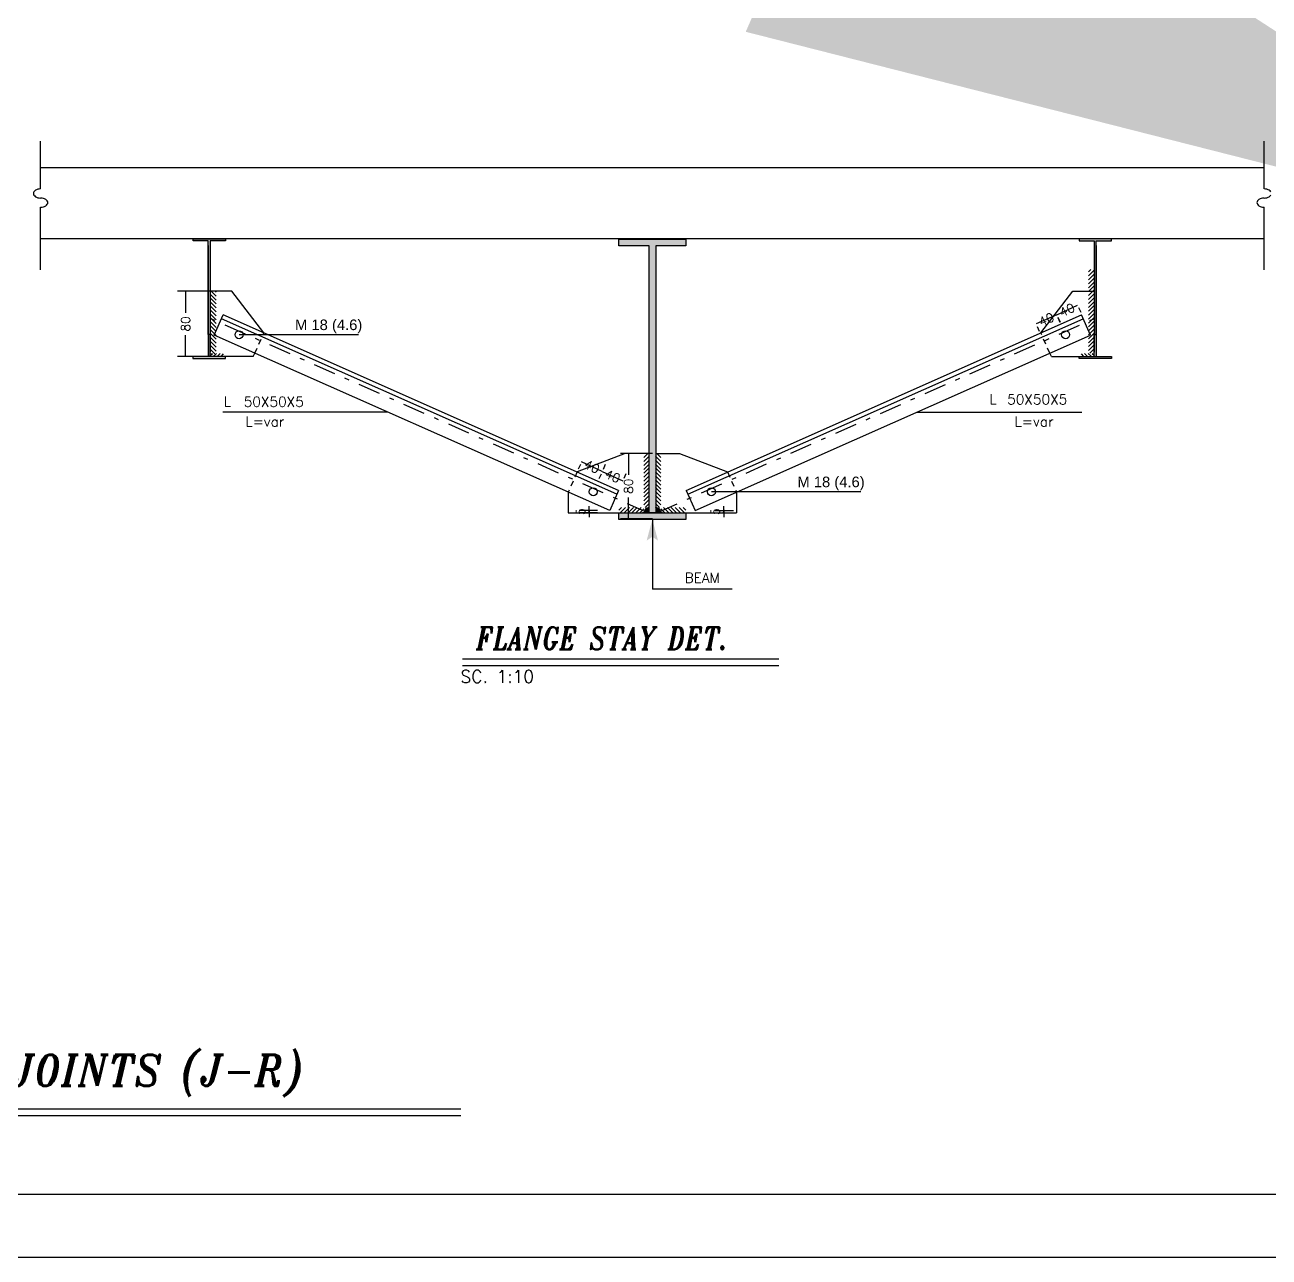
# Model space of a CAD drawing. Header units: inches. Extents: x 460503 to 460688, y 47570 to 48852.
# Drawn here: x 460543.06 to 460571.03, y 47722.34 to 47750.04 of the extents above; entities that cross this region are included whole.
import ezdxf
from ezdxf.enums import TextEntityAlignment as Align

# ---------------------------------------------------------------- set-up
doc = ezdxf.new("R2010")
doc.units = ezdxf.units.IN
doc.header["$MEASUREMENT"] = 0
doc.linetypes.add('DASHDOTX2', pattern=[2, 1, -0.5, 0, -0.5])
doc.linetypes.add('HIDDEN', pattern=[0.375, 0.25, -0.125])
for name, color, linetype in [('1', 1, 'Continuous'), ('1R', 1, 'Continuous'), ('2Y', 2, 'Continuous'), ('3', 3, 'HIDDEN'), ('3G', 3, 'Continuous'), ('4C', 4, 'Continuous'), ('6M', 6, 'Continuous'), ('7', 7, 'Continuous'), ('Ax', 1, 'DASHDOTX2'), ('col-new', 3, 'Continuous'), ('DIM', 8, 'Continuous'), ('H', 1, 'Continuous'), ('Hatch', 1, 'Continuous'), ('lateral brace', 5, 'Continuous'), ('Layer4', 118, 'Continuous'), ('leader-1', 1, 'Continuous')]:
    doc.layers.add(name, color=color, linetype=linetype)
doc.styles.add('ITALICT', font='italict')
doc.styles.add('ROMANS', font='ROMANS', dxfattribs={"width": 0.8})
doc.styles.add('ROMANT', font='romant')
doc.styles.get("Standard").update_dxf_attribs({"font": 'arial.ttf'})
doc.dimstyles.new('1 Small', dxfattribs={"dimscale": 0, "dimtxt": 0.2, "dimasz": 0.18, "dimexe": 0.18, "dimexo": 0.0625, "dimgap": 0.09, "dimtad": 0, "dimdec": 0, "dimlfac": 100, "dimzin": 0, "dimdsep": 46, "dimtxsty": 'ROMANT', "dimblk": 'OBLIQUE', "dimcen": 0.09, "dimclrd": 1, "dimclre": 1, "dimclrt": 2, "dimadec": 0, "dimazin": 0, "dimtfac": 1, "dimtdec": 0, "dimtofl": 0, "dimtmove": 2, "dimatfit": 3, "dimldrblk": 'OBLIQUE', "dimfxl": 0.18, "dimtolj": 1, "dimtzin": 0, "dimarcsym": 0})
doc.dimstyles.new('Copy of 1-5(100)', dxfattribs={"dimscale": 100, "dimtxt": 2.5, "dimasz": 2.3, "dimexe": 1.5, "dimexo": 3, "dimgap": 1, "dimtad": 1, "dimdec": 0, "dimlfac": 0.05, "dimdsep": 46, "dimtxsty": 'ROMANS', "dimcen": 0, "dimclrd": 1, "dimclre": 1, "dimclrt": 2, "dimadec": 0, "dimazin": 0, "dimtfac": 2, "dimtdec": 0, "dimtmove": 2, "dimatfit": 3, "dimfxl": 1.5, "dimtolj": 1, "dimtzin": 0, "dimarcsym": 0})
doc.dimstyles.new('Copy of 100', dxfattribs={"dimtxt": 0.2, "dimasz": 0.05, "dimexe": 0.22, "dimexo": 0.22, "dimgap": 0.09, "dimtad": 1, "dimdec": 3, "dimlfac": 100, "dimrnd": 5, "dimzin": 12, "dimdsep": 46, "dimtxsty": 'ROMANS', "dimblk": 'DOT', "dimcen": 0, "dimclrd": 1, "dimclre": 1, "dimclrt": 2, "dimadec": 1, "dimazin": 0, "dimtfac": 1, "dimtdec": 3, "dimtix": 1, "dimtmove": 2, "dimatfit": 3, "dimldrblk": 'DOT', "dimfxl": 1, "dimtolj": 1, "dimtzin": 12, "dimarcsym": 0})
pattern_1 = [(45, (459615.13674, 48509.413515), (-0.0441941738, 0.0441941738), [])]
pattern_2 = [(135, (461499.18455, 48509.413515), (0.0441941738, 0.0441941738), [])]

# ---------------------------------------------------------------- blocks, each defined once
blk = doc.blocks.new('_Dot')
at = {"layer": 'DIM', "color": 0, "lineweight": -2}
blk.add_line((-0.5, 0), (-1, 0), dxfattribs=at)
at = {"layer": 'DIM', "color": 0, "const_width": 0.5}
blk.add_lwpolyline([(-0.25, 0, 1), (0.25, 0, 1)], format="xyb", close=True, dxfattribs=at)
blk = doc.blocks.new('*D477')
at = {"layer": '3G', "color": 1, "lineweight": -2, "ltscale": 0.5, "transparency": 16777216}
for p, q in [((460555.738, 47739.171), (460555.738, 47739.221)), ((460555.929, 47739.121), (460555.518, 47739.121)), ((460555.929, 47739.075), (460555.518, 47739.075)), ((460555.738, 47739.121), (460555.738, 47739.075)), ((460555.738, 47739.025), (460555.738, 47738.975))]:
    blk.add_line(p, q, dxfattribs=at)
at = {"layer": 'Defpoints', "color": 0, "ltscale": 0.5, "transparency": 16777216}
for p in [(460555.738, 47739.075), (460556.149, 47739.121), (460556.149, 47739.075)]:
    blk.add_point(p, dxfattribs=at)
at = {"layer": '3G', "color": 1, "lineweight": -2, "ltscale": 0.5, "transparency": 16777216, "xscale": 0.05, "yscale": 0.05, "zscale": 0.05}
for p, rotation in [((460555.738, 47739.121), 270), ((460555.738, 47739.075), 90)]:
    blk.add_blockref('_Dot', p, dxfattribs=dict(at, rotation=rotation))
at = {"layer": '3G', "color": 2, "ltscale": 0.5, "transparency": 16777216, "insert": (460555.548, 47739.098), "char_height": 0.2, "attachment_point": 5, "rotation": 90, "style": 'ROMANS'}
blk.add_mtext('\\A1;5', dxfattribs=at)
blk = doc.blocks.new('*D478')
at = {"layer": '3G', "color": 1, "lineweight": -2, "ltscale": 0.5, "transparency": 16777216}
for p, q in [((460558.766, 47739.171), (460558.766, 47739.221)), ((460558.574, 47739.121), (460558.986, 47739.121)), ((460558.574, 47739.075), (460558.986, 47739.075)), ((460558.766, 47739.121), (460558.766, 47739.075)), ((460558.766, 47739.025), (460558.766, 47738.975))]:
    blk.add_line(p, q, dxfattribs=at)
at = {"layer": 'Defpoints', "color": 0, "ltscale": 0.5, "transparency": 16777216}
for p in [(460558.354, 47739.121), (460558.354, 47739.075), (460558.766, 47739.075)]:
    blk.add_point(p, dxfattribs=at)
at = {"layer": '3G', "color": 1, "lineweight": -2, "ltscale": 0.5, "transparency": 16777216, "xscale": 0.05, "yscale": 0.05, "zscale": 0.05}
for p, rotation in [((460558.766, 47739.121), 270), ((460558.766, 47739.075), 90)]:
    blk.add_blockref('_Dot', p, dxfattribs=dict(at, rotation=rotation))
at = {"layer": '3G', "color": 2, "ltscale": 0.5, "transparency": 16777216, "insert": (460558.576, 47739.098), "char_height": 0.2, "attachment_point": 5, "rotation": 90, "style": 'ROMANS'}
blk.add_mtext('\\A1;5', dxfattribs=at)
blk = doc.blocks.new('*D502')
at = {"layer": 'Defpoints', "color": 0, "transparency": 16777216}
for p in [(460547.268, 47744.054), (460546.669, 47742.585), (460547.268, 47742.585)]:
    blk.add_point(p, dxfattribs=at)
at = {"layer": 'H', "color": 1, "lineweight": -2, "transparency": 16777216}
for p, q in [((460547.206, 47744.054), (460546.489, 47744.054)), ((460546.669, 47744.054), (460546.669, 47743.571)), ((460546.669, 47742.585), (460546.669, 47743.068)), ((460547.206, 47742.585), (460546.489, 47742.585))]:
    blk.add_line(p, q, dxfattribs=at)
at = {"layer": 'H', "color": 2, "transparency": 16777216, "insert": (460546.669, 47743.32), "char_height": 0.2, "attachment_point": 5, "rotation": 90, "style": 'ROMANT'}
blk.add_mtext('\\A1;80', dxfattribs=at)
blk = doc.blocks.new('_OBLIQUE')
blk = doc.blocks.new('*D487')
at = {"layer": 'Defpoints', "color": 0, "transparency": 16777216}
for p in [(460557.225, 47740.404), (460556.625, 47738.939), (460557.225, 47738.939)]:
    blk.add_point(p, dxfattribs=at)
at = {"layer": 'H', "color": 1, "lineweight": -2, "transparency": 16777216}
for p, q in [((460557.162, 47740.404), (460556.445, 47740.404)), ((460556.625, 47740.404), (460556.625, 47739.923)), ((460556.625, 47738.939), (460556.625, 47739.42)), ((460557.162, 47738.939), (460556.445, 47738.939))]:
    blk.add_line(p, q, dxfattribs=at)
at = {"layer": 'H', "color": 2, "transparency": 16777216, "insert": (460556.625, 47739.671), "char_height": 0.2, "attachment_point": 5, "rotation": 90, "style": 'ROMANT'}
blk.add_mtext('\\A1;80', dxfattribs=at)
blk = doc.blocks.new('*D488')
at = {"layer": 'Defpoints', "color": 0, "transparency": 16777216}
for p in [(460555.571, 47740.218), (460555.571, 47740.218), (460556.034, 47740)]:
    blk.add_point(p, dxfattribs=at)
at = {"layer": 'H', "color": 1, "lineweight": -2, "transparency": 16777216}
for p, q in [((460555.544, 47740.161), (460555.494, 47740.055)), ((460556.034, 47740), (460555.571, 47740.218)), ((460556.008, 47739.943), (460555.958, 47739.837))]:
    blk.add_line(p, q, dxfattribs=at)
at = {"layer": 'H', "color": 2, "transparency": 16777216, "insert": (460555.802, 47740.109), "char_height": 0.2, "attachment_point": 5, "rotation": 334.7833, "style": 'ROMANT'}
blk.add_mtext('\\A1;40', dxfattribs=at)
blk = doc.blocks.new('*D489')
at = {"layer": 'Defpoints', "color": 0, "transparency": 16777216}
for p in [(460556.034, 47740), (460556.499, 47739.793), (460556.499, 47739.793)]:
    blk.add_point(p, dxfattribs=at)
at = {"layer": 'H', "color": 1, "lineweight": -2, "transparency": 16777216}
for p, q in [((460556.06, 47740.057), (460556.107, 47740.164)), ((460556.034, 47740), (460556.499, 47739.793)), ((460556.525, 47739.85), (460556.572, 47739.958))]:
    blk.add_line(p, q, dxfattribs=at)
at = {"layer": 'H', "color": 2, "transparency": 16777216, "insert": (460556.267, 47739.896), "char_height": 0.2, "attachment_point": 5, "rotation": 336.0787, "style": 'ROMANT'}
blk.add_mtext('\\A1;40', dxfattribs=at)
blk = doc.blocks.new('*D490')
at = {"layer": 'Defpoints', "color": 0, "transparency": 16777216}
for p in [(460566.715, 47743.743), (460566.715, 47743.743), (460566.251, 47743.524)]:
    blk.add_point(p, dxfattribs=at)
at = {"layer": 'H', "color": 1, "lineweight": -2, "transparency": 16777216}
for p, q in [((460566.251, 47743.524), (460566.715, 47743.743)), ((460566.742, 47743.686), (460566.792, 47743.58)), ((460566.278, 47743.468), (460566.328, 47743.361))]:
    blk.add_line(p, q, dxfattribs=at)
at = {"layer": 'H', "color": 2, "transparency": 16777216, "insert": (460566.483, 47743.633), "char_height": 0.2, "attachment_point": 5, "rotation": 25.2167, "style": 'ROMANT'}
blk.add_mtext('\\A1;40', dxfattribs=at)
blk = doc.blocks.new('*D491')
at = {"layer": 'Defpoints', "color": 0, "transparency": 16777216}
for p in [(460566.251, 47743.524), (460565.786, 47743.318), (460565.786, 47743.318)]:
    blk.add_point(p, dxfattribs=at)
at = {"layer": 'H', "color": 1, "lineweight": -2, "transparency": 16777216}
for p, q in [((460566.251, 47743.524), (460565.786, 47743.318)), ((460566.277, 47743.467), (460566.324, 47743.36)), ((460565.811, 47743.261), (460565.859, 47743.153))]:
    blk.add_line(p, q, dxfattribs=at)
at = {"layer": 'H', "color": 2, "transparency": 16777216, "insert": (460566.019, 47743.421), "char_height": 0.2, "attachment_point": 5, "rotation": 23.9213, "style": 'ROMANT'}
blk.add_mtext('\\A1;40', dxfattribs=at)

msp = doc.modelspace()

# ---------------------------------------------------------------- hatches: boundary and pattern name
at = {"layer": '3G'}
h = msp.add_hatch(color=256, dxfattribs=at)
h.paths.add_polyline_path([(460546.83611843, 47745.23197224), (460546.83611843, 47745.18551473), (460547.17881332, 47745.18551473), (460547.17881332, 47744.98478049), (460547.22351265, 47744.98478049), (460547.22351265, 47745.18551473), (460547.56620754, 47745.18551473), (460547.56620754, 47745.23197224)])
h.paths.add_polyline_path([(460547.17881332, 47743.08156853), (460547.22351265, 47743.08156853), (460547.22351265, 47744.98478049), (460547.17881332, 47744.98478049)])
msp.add_hatch(color=256, dxfattribs=at).paths.add_polyline_path([(460557.24064625, 47745.07452235), (460557.91064625, 47745.07452235), (460557.91064625, 47745.22452235), (460556.41064625, 47745.22452235), (460556.41064625, 47745.07452235), (460557.09064625, 47745.07452235), (460557.09064625, 47739.07452235), (460556.41064625, 47739.07452235), (460556.41064625, 47738.92452235), (460557.91064625, 47738.92452235), (460557.91064625, 47739.07452235), (460557.24064625, 47739.07452235)])
h = msp.add_hatch(color=256, dxfattribs=at)
h.paths.add_polyline_path([(460566.75219804, 47745.23197224), (460566.75219804, 47745.18551473), (460567.09489292, 47745.18551473), (460567.09489292, 47744.98478049), (460567.13959226, 47744.98478049), (460567.13959226, 47745.18551473), (460567.48228714, 47745.18551473), (460567.48228714, 47745.23197224)])
h.paths.add_polyline_path([(460567.13959226, 47744.98478049), (460567.09489292, 47744.98478049), (460567.09489292, 47743.08156853), (460567.13959226, 47743.08156853)])
h = msp.add_hatch(color=256, dxfattribs=at)
h.paths.add_polyline_path([(460547.56620754, 47742.53821533), (460547.56620754, 47742.58467284), (460547.22351265, 47742.58467284), (460547.22351265, 47742.78540708), (460547.17881332, 47742.78540708), (460547.17881332, 47742.58467284), (460546.83611843, 47742.58467284), (460546.83611843, 47742.53821533)])
h.paths.add_polyline_path([(460547.17881332, 47742.78540708), (460547.22351265, 47742.78540708), (460547.22351265, 47743.08156853), (460547.17881332, 47743.08156853)])
h = msp.add_hatch(color=256, dxfattribs=at)
h.paths.add_polyline_path([(460566.75219804, 47742.53821533), (460566.75219804, 47742.58467284), (460567.09489292, 47742.58467284), (460567.09489292, 47742.78540708), (460567.13959226, 47742.78540708), (460567.13959226, 47742.58467284), (460567.48228714, 47742.58467284), (460567.48228714, 47742.53821533)])
h.paths.add_polyline_path([(460567.13959226, 47742.78540708), (460567.09489292, 47742.78540708), (460567.09489292, 47743.08156853), (460567.13959226, 47743.08156853)])
at = {"layer": 'Hatch', "ltscale": 0.5}
h = msp.add_hatch(dxfattribs=at)
h.set_pattern_fill('ANSI31', color=256, scale=0.5, style=0)
h.set_pattern_definition([(45, (459625.132035, 48512.879483), (-0.0441941738, 0.0441941738), [])])
h.paths.add_polyline_path([(460566.96594059, 47742.66049075), (460567.08594059, 47742.66049075), (460567.08594059, 47744.54049075), (460566.96594059, 47744.54049075)])
h = msp.add_hatch(dxfattribs=at)
h.set_pattern_fill('ANSI31', color=256, scale=0.5, style=0)
h.set_pattern_definition([(135, (461489.18926, 48512.86726), (0.0441941738, 0.0441941738), [])])
h.paths.add_polyline_path([(460547.35535191, 47744.05441424), (460547.23535191, 47744.05441424), (460547.23535191, 47742.64826638), (460547.35535191, 47742.64826638)])
h = msp.add_hatch(dxfattribs=at)
h.set_pattern_fill('ANSI31', color=256, scale=0.5, style=0)
h.set_pattern_definition([(45, (459615.351795, 48532.01169), (-0.0441941738, 0.0441941738), [])])
h.paths.add_polyline_path([(460547.22198087, 47742.65668497), (460547.22198087, 47742.58467284), (460547.52373837, 47742.58467284), (460547.52373837, 47742.65668497)])
h = msp.add_hatch(dxfattribs=at)
h.set_pattern_fill('ANSI31', color=256, scale=0.5, style=0)
h.set_pattern_definition([(135, (461498.9695, 48532.01169), (0.0441941738, 0.0441941738), [])])
h.paths.add_polyline_path([(460567.09931163, 47742.65668497), (460567.09931163, 47742.58467284), (460566.79755412, 47742.58467284), (460566.79755412, 47742.65668497)])
h = msp.add_hatch(dxfattribs=at)
h.set_pattern_fill('ANSI31', color=256, scale=0.5, style=0)
h.set_pattern_definition(pattern_1)
h.paths.add_polyline_path([(460557.09064625, 47740.40402395), (460556.97064625, 47740.40402395), (460556.97064625, 47739.19452235), (460557.09064625, 47739.19452235)])
h = msp.add_hatch(dxfattribs=at)
h.set_pattern_fill('ANSI31', color=256, scale=0.5, style=0)
h.set_pattern_definition(pattern_2)
h.paths.add_polyline_path([(460557.35064625, 47740.40402395), (460557.23064625, 47740.40402395), (460557.23064625, 47739.19452235), (460557.35064625, 47739.19452235)])
h = msp.add_hatch(dxfattribs=at)
h.set_pattern_fill('ANSI31', color=256, scale=0.5, style=0)
h.set_pattern_definition(pattern_1)
h.paths.add_polyline_path([(460556.41064625, 47739.19452235), (460556.41064625, 47739.07452235), (460556.97064625, 47739.07452235), (460556.97064625, 47739.16600995), (460556.94259747, 47739.19452235)])
h = msp.add_hatch(dxfattribs=at)
h.set_pattern_fill('ANSI31', color=256, scale=0.5, style=0)
h.set_pattern_definition(pattern_2)
h.paths.add_polyline_path([(460557.91064625, 47739.19452235), (460557.91064625, 47739.07452235), (460557.35064625, 47739.07452235), (460557.35064625, 47739.16600995), (460557.37869503, 47739.19452235)])
at = {"layer": 'Hatch'}
h = msp.add_hatch(dxfattribs=at)
h.set_pattern_fill('ANSI31', color=256, style=0)
h.set_pattern_definition([(225, (462065.7882, 47745.31206), (0.088388348, -0.088388348), [])])
h.paths.add_polyline_path([(460556.97588393, 47739.07452235), (460557.09064625, 47739.07452235), (460557.09064625, 47739.18928467, 0.4142135624)])
for points in [[(460556.97588393, 47739.07452235), (460557.09064625, 47739.07452235), (460557.09064625, 47739.18928467, 0.4142135624)], [(460557.35540857, 47739.07408584), (460557.24064625, 47739.07408584), (460557.24064625, 47739.18884816, -0.4142135624)]]:
    msp.add_hatch(color=256, dxfattribs=at).paths.add_polyline_path(points)
h = msp.add_hatch(dxfattribs=at)
h.set_pattern_fill('ANSI31', color=256, style=0)
h.set_pattern_definition([(315, (459048.54309, 47745.31163), (-0.088388348, -0.088388348), [])])
h.paths.add_polyline_path([(460557.35540857, 47739.07408584), (460557.24064625, 47739.07408584), (460557.24064625, 47739.18884816, -0.4142135624)])

# ---------------------------------------------------------------- linework, layer by layer
at = {"layer": '1'}
msp.add_lwpolyline([(460507.46120186, 47723.75503506), (460588.72955203, 47723.75503506), (460588.72955203, 47780.38803169), (460507.46120186, 47780.38803169)], close=True, dxfattribs=at)
at = {"layer": '1R'}
for p, q in [((460550.55736983, 47743.07612368), (460547.87053038, 47743.07612368)), ((460551.21503577, 47741.33284548), (460547.50805554, 47741.33284548)), ((460563.10625673, 47741.33284548), (460566.81323695, 47741.33284548)), ((460561.85067966, 47739.54433074), (460558.4888255, 47739.54433074)), ((460557.16064625, 47738.92452235), (460557.16064625, 47737.35238087)), ((460558.95548141, 47737.35238087), (460557.16064625, 47737.35238087))]:
    msp.add_line(p, q, dxfattribs=at)
at = {"layer": '2Y'}
for p, q in [((460543.40947488, 47746.35424371), (460543.40947488, 47747.42600511)), ((460570.91181762, 47746.35424371), (460570.91181762, 47747.42600511)), ((460543.40947488, 47746.83197224), (460570.91181762, 47746.83197224)), ((460543.40947488, 47744.53151459), (460543.40947488, 47745.94321102)), ((460570.91181762, 47744.53151459), (460570.91181762, 47745.94321102)), ((460570.91181762, 47745.23197224), (460543.40947488, 47745.23197224)), ((460556.36503319, 47739.49007034), (460547.47285356, 47743.43447342)), ((460557.95625931, 47739.49007034), (460566.84843894, 47743.43447342))]:
    msp.add_line(p, q, dxfattribs=at)
for centre, radius, start, end in [((460543.31558849, 47746.25148554), 0.06722827, 146.998455304, 213.001529411), ((460543.36049217, 47746.22232303), 0.12077071, 122.529539564, 146.998455309), ((460543.36049217, 47746.28064805), 0.12077071, 213.001544692, 237.470460436), ((460543.39007344, 47746.17594251), 0.17578165, 104.798504111, 122.529539564), ((460543.40947488, 47746.10250326), 0.25174045, 89.999999997, 104.798504111), ((460570.91181762, 47746.10250326), 0.25174045, 75.201495889, 90.000000003), ((460570.93121906, 47746.17594251), 0.17578165, 57.470460436, 75.201495889), ((460570.96080033, 47746.22232303), 0.12077071, 33.001544691, 57.470460436), ((460570.96080033, 47746.28064805), 0.12077071, 302.529539564, 326.998455308), ((460543.39007344, 47746.32702856), 0.17578165, 237.470460432, 255.201495886), ((460543.40947488, 47746.40046781), 0.25174045, 255.201495889, 270), ((460543.40947488, 47745.89698691), 0.25174045, 75.201495889, 90.000000003), ((460543.40947488, 47746.19495147), 0.25174045, 270.000000003, 284.798504114), ((460543.42887631, 47745.97042616), 0.17578165, 57.470460436, 75.201495886), ((460543.42887631, 47746.12151221), 0.17578165, 284.798504111, 302.529539564), ((460543.45845759, 47746.01680668), 0.12077071, 33.001544691, 57.470460436), ((460543.45845759, 47746.0751317), 0.12077071, 302.529539564, 326.998455309), ((460543.50336127, 47746.04596919), 0.06722827, 326.998455304, 33.001549259), ((460570.81793123, 47746.04596919), 0.06722827, 146.998455304, 213.001529411), ((460570.86283491, 47746.01680668), 0.12077071, 122.529539564, 146.998455309), ((460570.86283491, 47746.0751317), 0.12077071, 213.001544691, 237.470460436), ((460570.89241619, 47745.97042616), 0.17578165, 104.798504114, 122.529539564), ((460570.89241619, 47746.12151221), 0.17578165, 237.470460436, 255.201495889), ((460570.91181762, 47745.89698691), 0.25174045, 89.999999997, 104.798504111), ((460570.91181762, 47746.19495147), 0.25174045, 255.201495886, 269.999999997), ((460570.91181762, 47746.40046781), 0.25174045, 270, 284.798504111), ((460570.93121906, 47746.32702856), 0.17578165, 284.798504114, 302.529539568)]:
    msp.add_arc(centre, radius, start, end, dxfattribs=at)
at = {"layer": '3'}
for points in [[(460557.16064625, 47738.92452235), (460557.16064625, 47738.53390577), (460557.03300565, 47738.44826231)], [(460557.16064625, 47738.92452235), (460557.16064625, 47738.53390577), (460557.28828685, 47738.44826231)]]:
    msp.add_solid(points, dxfattribs=at)
at = {"layer": '3G'}
for p, q in [((460547.17881332, 47745.08476244), (460547.17881332, 47742.68542513)), ((460547.22351265, 47745.08476244), (460547.22351265, 47742.68542513)), ((460567.09489292, 47745.08476244), (460567.09489292, 47742.68542513)), ((460567.13959226, 47745.08476244), (460567.13959226, 47742.68542513)), ((460547.70959101, 47744.05441424), (460547.22198087, 47744.05441424)), ((460548.42516044, 47743.11512031), (460547.70959101, 47744.05441424)), ((460565.89613206, 47743.11512031), (460566.61170149, 47744.05441424)), ((460566.61170149, 47744.05441424), (460567.09931163, 47744.05441424)), ((460556.40323699, 47739.57619551), (460547.51105736, 47743.52059859)), ((460557.91805551, 47739.57619551), (460566.81023514, 47743.52059859)), ((460556.20132822, 47739.12102024), (460547.30914859, 47743.06542332)), ((460558.11996427, 47739.12102024), (460567.0121439, 47743.06542332)), ((460548.18986395, 47742.58467284), (460547.08163051, 47742.58467284)), ((460548.18986395, 47742.58467284), (460548.22325279, 47742.65994395)), ((460566.13142855, 47742.58467284), (460566.09803971, 47742.65994395)), ((460566.13142855, 47742.58467284), (460567.23966199, 47742.58467284)), ((460557.09064625, 47740.40402395), (460556.55074873, 47740.40402395)), ((460557.23064625, 47740.40402395), (460557.77054377, 47740.40402395)), ((460555.26774852, 47739.53513858), (460555.26774852, 47739.07452235)), ((460559.05354398, 47739.53513858), (460559.05354398, 47739.07452235)), ((460557.13209223, 47739.07452235), (460557.10209223, 47739.07452235)), ((460557.18920027, 47739.07452235), (460557.21920027, 47739.07452235)), ((460552.88972181, 47735.63893843), (460560.00060487, 47735.63893843)), ((460535.72499446, 47725.52360066), (460552.85593777, 47725.52360066))]:
    msp.add_line(p, q, dxfattribs=at)
at = {"layer": '3G', "ltscale": 0.5}
for p, q in [((460547.30914859, 47743.06542332), (460547.51105736, 47743.52059859)), ((460567.0121439, 47743.06542332), (460566.81023514, 47743.52059859)), ((460556.55074873, 47740.40402395), (460555.47214944, 47739.99592306)), ((460557.77054377, 47740.40402395), (460558.84914306, 47739.99592306)), ((460556.40323699, 47739.57619551), (460556.20132822, 47739.12102024)), ((460557.91805551, 47739.57619551), (460558.11996427, 47739.12102024)), ((460555.26774852, 47739.07452235), (460556.41386981, 47739.07452235)), ((460557.38540857, 47739.07452235), (460556.93588393, 47739.07452235)), ((460557.90742269, 47739.07452235), (460559.05354398, 47739.07452235))]:
    msp.add_line(p, q, dxfattribs=at)
at = {"layer": '3G', "linetype": 'ByBlock'}
msp.add_line((460535.7121735, 47725.52360066), (460552.85593777, 47725.52360066), dxfattribs=at)
at = {"layer": '3G', "ltscale": 0.5}
for points in [[(460547.56620754, 47745.23197224), (460547.56620754, 47745.18551473), (460547.22351265, 47745.18551473), (460547.22351265, 47743.08156853), (460547.17881332, 47743.08156853), (460547.17881332, 47745.18551473), (460546.83611843, 47745.18551473), (460546.83611843, 47745.23197224), (460547.56620754, 47745.23197224)], [(460566.75219804, 47745.23197224), (460566.75219804, 47745.18551473), (460567.09489292, 47745.18551473), (460567.09489292, 47743.08156853), (460567.13959226, 47743.08156853), (460567.13959226, 47745.18551473), (460567.48228714, 47745.18551473), (460567.48228714, 47745.23197224), (460566.75219804, 47745.23197224)], [(460547.56467575, 47742.53821533), (460547.56467575, 47742.58467284), (460547.22198087, 47742.58467284), (460547.22198087, 47743.08156853), (460547.17728153, 47743.08156853), (460547.17728153, 47742.58467284), (460546.83458665, 47742.58467284), (460546.83458665, 47742.53821533), (460547.56467575, 47742.53821533)], [(460566.75219804, 47742.53821533), (460566.75219804, 47742.58467284), (460567.09489292, 47742.58467284), (460567.09489292, 47743.08156853), (460567.13959226, 47743.08156853), (460567.13959226, 47742.58467284), (460567.48228714, 47742.58467284), (460567.48228714, 47742.53821533), (460566.75219804, 47742.53821533)]]:
    msp.add_lwpolyline(points, dxfattribs=at)
at = {"layer": '3G'}
for centre, start, end in [((460557.09064625, 47739.07452235), 90, 180), ((460557.24064625, 47739.07408584), 0, 90)]:
    msp.add_arc(centre, 0.11476232, start, end, dxfattribs=at)
at = {"layer": '6M', "color": 4}
msp.add_line((460535.7121735, 47725.67416778), (460552.85593777, 47725.67416778), dxfattribs=at)
at = {"layer": '7'}
msp.add_line((460552.88972181, 47735.79015349), (460560.00060487, 47735.79015349), dxfattribs=at)
at = {"layer": 'Ax', "ltscale": 0.5}
for p, q in [((460557.06064625, 47739.07452235), (460547.05761168, 47743.51514952)), ((460557.26064625, 47739.07452235), (460567.26368082, 47743.51514952))]:
    msp.add_line(p, q, dxfattribs=at)
at = {"layer": 'col-new'}
for points in [[(460557.09064625, 47739.07452235), (460557.09064625, 47745.07452235), (460556.41064625, 47745.07452235), (460556.41064625, 47745.22452235), (460557.91064625, 47745.22452235), (460557.91064625, 47745.07452235), (460557.24064625, 47745.07452235), (460557.24064625, 47739.07452235)], [(460557.91064625, 47739.07452235), (460557.91064625, 47738.92452235), (460556.41064625, 47738.92452235), (460556.41064625, 47739.07452235), (460557.91064625, 47739.07452235)]]:
    msp.add_lwpolyline(points, dxfattribs=at)
at = {"layer": 'DIM'}
msp.add_lwpolyline([(460506.04537694, 47722.33921014), (460590.14537694, 47722.33921014), (460590.14537694, 47781.80385661), (460506.04537694, 47781.80385661)], close=True, dxfattribs=at)
at = {"layer": 'H', "color": 2, "linetype": 'HIDDEN', "ltscale": 0.5}
for p, q in [((460548.22325279, 47742.65994395), (460548.42516044, 47743.11512031)), ((460566.09803971, 47742.65994395), (460565.89613206, 47743.11512031)), ((460555.46965594, 47739.99031444), (460555.26774852, 47739.53513858)), ((460558.85163655, 47739.99031444), (460559.05354398, 47739.53513858))]:
    msp.add_line(p, q, dxfattribs=at)
at = {"layer": 'H'}
for centre in [(460547.87053038, 47743.07612368), (460566.45076212, 47743.07612368), (460555.832467, 47739.54433074), (460558.4888255, 47739.54433074)]:
    msp.add_circle(centre, 0.09, dxfattribs=at)
at = {"layer": 'lateral brace'}
msp.add_lwpolyline([(460506.04537694, 47722.33921014), (460590.14537694, 47722.33921014), (460590.14537694, 47781.80385661), (460506.04537694, 47781.80385661)], close=True, dxfattribs=at)
at = {"layer": 'Layer4'}
msp.add_lwpolyline([(460590.14537694, 47781.80385661), (460506.04537694, 47781.80385661), (460506.04537694, 47722.33921014), (460590.14537694, 47722.33921014)], close=True, dxfattribs=at)

# ---------------------------------------------------------------- texts
at = {"layer": '2Y', "style": 'ROMANS'}
for s, p in [('L', (460564.73908797, 47741.51841648)), ('50X50X5', (460565.13813641, 47741.51050964)), ('L', (460547.5238496, 47741.4635525)), ('50X50X5', (460547.97608017, 47741.45564566)), ('L=var', (460548.01115124, 47741.01064855)), ('L=var', (460565.30299841, 47741.01064855)), ('BEAM', (460557.88692632, 47737.50043929))]:
    msp.add_text(s, height=0.225, dxfattribs=at).set_placement(p)
at = {"layer": '3G'}
for p in [(460549.12829453, 47743.18029488), (460560.42160436, 47739.64850194)]:
    msp.add_text('M 18 (4.6)', height=0.2376, dxfattribs=at).set_placement(p)
at = {"layer": '3G', "style": 'ROMANS'}
msp.add_text('SC. 1:10', height=0.281249992, dxfattribs=at).set_placement((460552.84896216, 47735.25113784))
at = {"layer": '4C', "style": 'ITALICT', "width": 0.8}
msp.add_text('FLANGE STAY DET.', height=0.5, dxfattribs=at).set_placement((460556.03222958, 47736.25117782), align=Align.MIDDLE)
at = {"layer": '4C', "style": 'ITALICT', "width": 0.9}
msp.add_text('RIGID JOINTS (J-R)', height=0.7, dxfattribs=at).set_placement((460539.7136744, 47726.18693354))

# ---------------------------------------------------------------- dimensions: what is measured, and where the dimension line sits
at = {"layer": '3G', "ltscale": 0.5}
for base, p1, p2, picture, middle in [((460555.73764978, 47739.07452235), (460556.14937373, 47739.12102024), (460556.14937373, 47739.07452235), '*D477', (460555.54764978, 47739.09777129)), ((460558.7655599, 47739.07452235), (460558.35383595, 47739.12102024), (460558.35383595, 47739.07452235), '*D478', (460558.5755599, 47739.09777129))]:
    dim = msp.add_linear_dim(base=base, p1=p1, p2=p2, angle=90, text='5', dimstyle='Copy of 100', dxfattribs=at)
    dim.commit()
    dim.dimension.update_dxf_attribs({"geometry": picture, "text_midpoint": middle})
at = {"layer": 'H'}
for base, p1, p2, picture, middle in [((460546.66858694, 47742.58467284), (460547.26821199, 47744.05441424), (460547.26821199, 47742.58467284), '*D502', (460546.66858694, 47743.31954354)), ((460556.62511987, 47738.93889833), (460557.22474492, 47740.40402395), (460557.22474492, 47738.93889833), '*D487', (460556.62511987, 47739.67146114))]:
    dim = msp.add_linear_dim(base=base, p1=p1, p2=p2, angle=90, text='80', dimstyle='1 Small', override={"dimscale": 1}, dxfattribs=at)
    dim.commit()
    dim.dimension.update_dxf_attribs({"geometry": picture, "text_midpoint": middle})
for base, p1, p2, angle, picture, middle in [((460566.71497225, 47743.7425779), (460566.25120748, 47743.52418213), (460566.71497225, 47743.7425779), 25.216650244, '*D490', (460566.48308987, 47743.63338002)), ((460565.7860918, 47743.31786395), (460566.25120748, 47743.52418213), (460565.7860918, 47743.31786395), 203.92133944, '*D491', (460566.01864964, 47743.42102304)), ((460555.57060966, 47740.21790238), (460556.03437443, 47739.99950661), (460555.57060966, 47740.21790238), 154.783349761, '*D488', (460555.80249204, 47740.10870449)), ((460556.49949011, 47739.79318842), (460556.03437443, 47739.99950661), (460556.49949011, 47739.79318842), 336.078660559, '*D489', (460556.26693227, 47739.89634751))]:
    dim = msp.add_linear_dim(base=base, p1=p1, p2=p2, angle=angle, text='40', dimstyle='1 Small', override={"dimscale": 1}, dxfattribs=at)
    dim.commit()
    dim.dimension.update_dxf_attribs({"geometry": picture, "text_midpoint": middle, "dimtype": 161})

# ---------------------------------------------------------------- leaders
at = {"layer": 'leader-1', "linetype": 'ByBlock'}
msp.add_leader([(460578.90352165, 47744.89201077), (460577.86506216, 47745.34572498), (460576.4295834, 47745.34572498)], dimstyle='Copy of 1-5(100)', override={"dimasz": 0.2, "dimtad": 0}, dxfattribs=at)

doc.saveas('drawing.dxf')
